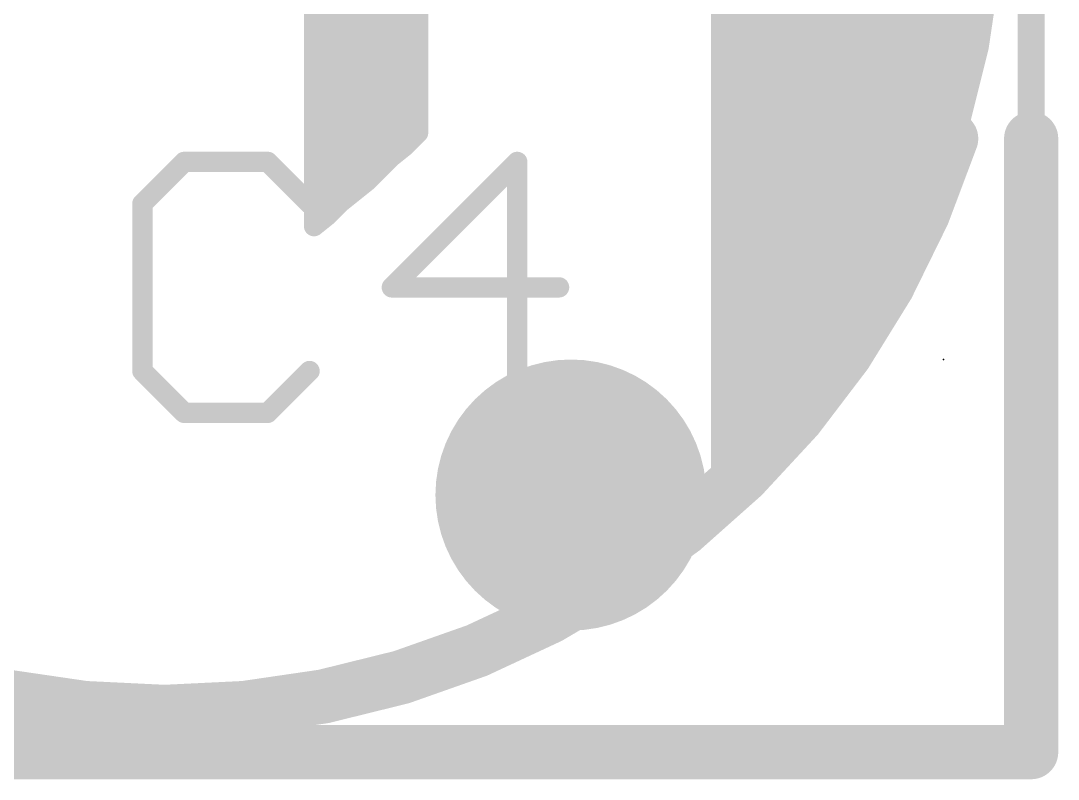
# Model space of a CAD drawing. Extents: x -8 to 103, y -21 to 29.
# Drawn here: x 14.447 to 18.338, y 13.158 to 16.002 of the extents above; entities that cross this region are included whole.
import ezdxf

# ---------------------------------------------------------------- set-up
doc = ezdxf.new("R2010")
doc.units = 0
for name, color, linetype in [('18', 110, 'CONTINUOUS'), ('21', 41, 'CONTINUOUS'), ('22', 40, 'CONTINUOUS'), ('24', 53, 'CONTINUOUS'), ('25', 253, 'CONTINUOUS'), ('51', 53, 'CONTINUOUS')]:
    doc.layers.add(name, color=color, linetype=linetype)

# ---------------------------------------------------------------- blocks, each defined once
blk = doc.blocks.new('ROUNDV')
at = {"const_width": 0.5}
blk.add_lwpolyline([(0, -0.25, 1), (0, 0.25, 1), (0, -0.25)], format="xyb", dxfattribs=at)

msp = doc.modelspace()

# ---------------------------------------------------------------- linework, layer by layer
at = {"layer": '21'}
for points, const_width in [([(12.036, 15.56, 0.7285), (17.936, 15.56)], 0.2032), ([(17.9844, 15.5444, 1), (17.8876, 15.5756)], 0.1016), ([(18.2868, 15.56, 1), (18.1852, 15.56)], 0.1016), ([(18.236, 13.2092, 1), (18.236, 13.3108)], 0.1016), ([(18.1852, 13.26, 1), (18.2868, 13.26)], 0.1016)]:
    msp.add_lwpolyline(points, format="xyb", dxfattribs=dict(at, const_width=const_width))
at = {"layer": '21', "const_width": 0.2032}
for points in [[(18.236, 15.56), (18.236, 13.26)], [(18.236, 13.26), (13.436, 13.26)]]:
    msp.add_lwpolyline(points, dxfattribs=at)
at = {"layer": '22', "const_width": 0.0762}
for points in [[(15.937, 15.582), (15.937, 17.422)], [(15.547, 16.252), (15.547, 15.232)], [(15.547, 16.002), (15.937, 16.002)], [(15.547, 15.9258), (15.937, 15.9258)], [(15.547, 15.8496), (15.937, 15.8496)], [(15.547, 15.7734), (15.937, 15.7734)], [(15.547, 15.6972), (15.937, 15.6972)], [(15.547, 15.621), (15.937, 15.621)], [(15.887, 15.532), (15.937, 15.582)], [(15.547, 15.5448), (15.8998, 15.5448)], [(15.837, 15.492), (15.887, 15.532)], [(15.797, 15.452), (15.837, 15.492)], [(15.547, 15.4686), (15.8136, 15.4686)], [(15.747, 15.402), (15.797, 15.452)], [(15.547, 15.3924), (15.735, 15.3924)], [(15.697, 15.362), (15.747, 15.402)], [(15.647, 15.322), (15.697, 15.362)], [(15.547, 15.3162), (15.6412, 15.3162)], [(15.597, 15.272), (15.647, 15.322)], [(15.547, 15.232), (15.597, 15.272)], [(15.547, 15.24), (15.557, 15.24)]]:
    msp.add_lwpolyline(points, dxfattribs=at)
at = {"layer": '22', "const_width": 0.0381}
for points in [[(15.547, 16.0211, 1), (15.547, 15.983)], [(15.937, 15.983, 1), (15.937, 16.0211)], [(15.547, 15.9449, 1), (15.547, 15.9068)], [(15.937, 15.9068, 1), (15.937, 15.9449)], [(15.547, 15.8687, 1), (15.547, 15.8306)], [(15.937, 15.8306, 1), (15.937, 15.8687)], [(15.547, 15.7925, 1), (15.547, 15.7544)], [(15.937, 15.7544, 1), (15.937, 15.7925)], [(15.547, 15.7163, 1), (15.547, 15.6782)], [(15.937, 15.6782, 1), (15.937, 15.7163)], [(15.547, 15.6401, 1), (15.547, 15.602)], [(15.937, 15.602, 1), (15.937, 15.6401)], [(15.9505, 15.5685, 1), (15.9235, 15.5955)], [(15.547, 15.5639, 1), (15.547, 15.5258)], [(15.8735, 15.5455, 1), (15.9005, 15.5185)], [(15.8989, 15.5171, 1), (15.8751, 15.5469)], [(15.8998, 15.5258, 1), (15.8998, 15.5639)], [(15.918, 15.582, 1), (15.9561, 15.582)], [(15.8251, 15.5069, 1), (15.8489, 15.4771)], [(15.8505, 15.4785, 1), (15.8235, 15.5055)], [(15.547, 15.4877, 1), (15.547, 15.4496)], [(15.7835, 15.4655, 1), (15.8105, 15.4385)], [(15.8105, 15.4385, 1), (15.7835, 15.4655)], [(15.8136, 15.4496, 1), (15.8136, 15.4877)], [(15.547, 15.4115, 1), (15.547, 15.3734)], [(15.7335, 15.4155, 1), (15.7605, 15.3885)], [(15.735, 15.3734, 1), (15.735, 15.4115)], [(15.7589, 15.3871, 1), (15.7351, 15.4169)], [(15.6851, 15.3769, 1), (15.7089, 15.3471)], [(15.7089, 15.3471, 1), (15.6851, 15.3769)], [(15.547, 15.3353, 1), (15.547, 15.2972)], [(15.6351, 15.3369, 1), (15.6589, 15.3071)], [(15.6605, 15.3085, 1), (15.6335, 15.3355)], [(15.6412, 15.2972, 1), (15.6412, 15.3353)], [(15.5835, 15.2855, 1), (15.6105, 15.2585)], [(15.6089, 15.2571, 1), (15.5851, 15.2869)], [(15.547, 15.2591, 1), (15.547, 15.221)], [(15.5351, 15.2469, 1), (15.5589, 15.2171)], [(15.557, 15.221, 1), (15.557, 15.2591)], [(15.528, 15.232, 1), (15.5661, 15.232)]]:
    msp.add_lwpolyline(points, format="xyb", dxfattribs=at)
at = {"layer": '24'}
msp.add_point((17.907, 14.732), dxfattribs=at)
at = {"layer": '25', "const_width": 0.0762}
for points in [[(15.0598, 15.4727), (14.9031, 15.3159)], [(15.3734, 15.4727), (15.0598, 15.4727)], [(15.5301, 15.3159), (15.3734, 15.4727)], [(16.3089, 15.4727), (15.8386, 15.0024)], [(16.3089, 14.5321), (16.3089, 15.4727)], [(14.9031, 15.3159), (14.9031, 14.6889)], [(15.8386, 15.0024), (16.4657, 15.0024)], [(14.9031, 14.6889), (15.0598, 14.5321)], [(15.3734, 14.5321), (15.5301, 14.6889)], [(15.0598, 14.5321), (15.3734, 14.5321)]]:
    msp.add_lwpolyline(points, dxfattribs=at)
at = {"layer": '25', "const_width": 0.0381}
for points in [[(15.0598, 15.4918, 1), (15.0598, 15.4537)], [(15.0733, 15.4592, 1), (15.0464, 15.4862)], [(15.3868, 15.4862, 1), (15.3599, 15.4592)], [(15.3734, 15.4537, 1), (15.3734, 15.4918)], [(16.3279, 15.4727, 1), (16.2898, 15.4727)], [(16.3224, 15.4592, 1), (16.2954, 15.4862)], [(14.9221, 15.3159, 1), (14.884, 15.3159)], [(14.8896, 15.3294, 1), (14.9165, 15.3025)], [(15.5167, 15.3025, 1), (15.5436, 15.3294)], [(15.8386, 15.0215, 1), (15.8386, 14.9834)], [(15.8251, 15.0159, 1), (15.8521, 14.9889)], [(16.4657, 14.9834, 1), (16.4657, 15.0215)], [(14.9165, 14.7023, 1), (14.8896, 14.6754)], [(14.884, 14.6889, 1), (14.9221, 14.6889)], [(15.5436, 14.6754, 1), (15.5167, 14.7023)], [(15.0598, 14.5512, 1), (15.0598, 14.5131)], [(15.0464, 14.5186, 1), (15.0733, 14.5456)], [(15.3599, 14.5456, 1), (15.3868, 14.5186)], [(15.3734, 14.5131, 1), (15.3734, 14.5512)], [(16.2898, 14.5321, 1), (16.3279, 14.5321)]]:
    msp.add_lwpolyline(points, format="xyb", dxfattribs=at)
at = {"layer": '51', "const_width": 0.1016}
for points in [[(18.236, 19.76), (18.236, 13.26)], [(17.086, 14.26), (17.086, 18.71)], [(17.136, 18.66), (17.136, 14.41)], [(17.886, 15.61), (18.036, 16.51)], [(17.136, 16.0528), (17.9598, 16.0528)], [(17.136, 15.9512), (17.9429, 15.9512)], [(17.136, 15.8496), (17.9259, 15.8496)], [(17.136, 15.748), (17.909, 15.748)], [(17.136, 15.6464), (17.8921, 15.6464)], [(17.586, 14.91), (17.886, 15.61)], [(17.136, 15.5448), (17.8581, 15.5448)], [(17.136, 15.4432), (17.8145, 15.4432)], [(17.136, 15.3416), (17.771, 15.3416)], [(17.136, 15.24), (17.7274, 15.24)], [(17.136, 15.1384), (17.6839, 15.1384)], [(17.136, 15.0368), (17.6403, 15.0368)], [(17.136, 14.9352), (17.5968, 14.9352)], [(17.136, 14.36), (17.586, 14.91)], [(17.136, 14.8336), (17.5235, 14.8336)], [(17.136, 14.732), (17.4404, 14.732)], [(17.136, 14.6304), (17.3572, 14.6304)], [(17.136, 14.5288), (17.2741, 14.5288)], [(17.136, 14.4272), (17.191, 14.4272)], [(17.136, 14.41), (17.136, 14.36)], [(18.236, 13.26), (13.436, 13.26)]]:
    msp.add_lwpolyline(points, dxfattribs=at)
at = {"layer": '51'}
for points, const_width in [([(14.986, 13.41, 1), (14.986, 19.61, 1), (14.986, 13.41)], 0.1016), ([(17.136, 16.0782, 1), (17.136, 16.0274)], 0.0508), ([(17.9598, 16.0274, 1), (17.9598, 16.0782)], 0.0508), ([(17.136, 15.9766, 1), (17.136, 15.9258)], 0.0508), ([(17.9429, 15.9258, 1), (17.9429, 15.9766)], 0.0508), ([(17.136, 15.875, 1), (17.136, 15.8242)], 0.0508), ([(17.9259, 15.8242, 1), (17.9259, 15.875)], 0.0508), ([(17.136, 15.7734, 1), (17.136, 15.7226)], 0.0508), ([(17.909, 15.7226, 1), (17.909, 15.7734)], 0.0508), ([(17.136, 15.6718, 1), (17.136, 15.621)], 0.0508), ([(17.8921, 15.621, 1), (17.8921, 15.6718)], 0.0508), ([(17.9093, 15.6, 1), (17.8627, 15.62)], 0.0508), ([(17.8609, 15.6142, 1), (17.9111, 15.6058)], 0.0508), ([(17.136, 15.5702, 1), (17.136, 15.5194)], 0.0508), ([(17.8581, 15.5194, 1), (17.8581, 15.5702)], 0.0508), ([(17.136, 15.4686, 1), (17.136, 15.4178)], 0.0508), ([(17.8145, 15.4178, 1), (17.8145, 15.4686)], 0.0508), ([(17.136, 15.367, 1), (17.136, 15.3162)], 0.0508), ([(17.771, 15.3162, 1), (17.771, 15.367)], 0.0508), ([(17.136, 15.2654, 1), (17.136, 15.2146)], 0.0508), ([(17.7274, 15.2146, 1), (17.7274, 15.2654)], 0.0508), ([(17.136, 15.1638, 1), (17.136, 15.113)], 0.0508), ([(17.6839, 15.113, 1), (17.6839, 15.1638)], 0.0508), ([(17.136, 15.0622, 1), (17.136, 15.0114)], 0.0508), ([(17.6403, 15.0114, 1), (17.6403, 15.0622)], 0.0508), ([(17.136, 14.9606, 1), (17.136, 14.9098)], 0.0508), ([(17.5968, 14.9098, 1), (17.5968, 14.9606)], 0.0508), ([(17.5627, 14.92, 1), (17.6093, 14.9)], 0.0508), ([(17.6057, 14.8939, 1), (17.5663, 14.9261)], 0.0508), ([(17.136, 14.859, 1), (17.136, 14.8082)], 0.0508), ([(17.5235, 14.8082, 1), (17.5235, 14.859)], 0.0508), ([(17.136, 14.7574, 1), (17.136, 14.7066)], 0.0508), ([(17.4404, 14.7066, 1), (17.4404, 14.7574)], 0.0508), ([(17.136, 14.6558, 1), (17.136, 14.605)], 0.0508), ([(17.3572, 14.605, 1), (17.3572, 14.6558)], 0.0508), ([(17.136, 14.5542, 1), (17.136, 14.5034)], 0.0508), ([(17.2741, 14.5034, 1), (17.2741, 14.5542)], 0.0508), ([(17.136, 14.4526, 1), (17.136, 14.4018)], 0.0508), ([(17.191, 14.4018, 1), (17.191, 14.4526)], 0.0508), ([(17.1614, 14.41, 1), (17.1106, 14.41)], 0.0508), ([(17.1106, 14.41, 1), (17.1614, 14.41)], 0.0508), ([(17.1163, 14.3761, 1), (17.1557, 14.3439)], 0.0508), ([(17.1106, 14.36, 1), (17.1614, 14.36)], 0.0508), ([(17.0606, 14.26, 1), (17.1114, 14.26)], 0.0508), ([(18.236, 13.2346, 1), (18.236, 13.2854)], 0.0508), ([(18.2106, 13.26, 1), (18.2614, 13.26)], 0.0508)]:
    msp.add_lwpolyline(points, format="xyb", dxfattribs=dict(at, const_width=const_width))

# ---------------------------------------------------------------- block references
at = {"layer": '18', "xscale": 1.016, "yscale": 1.016}
msp.add_blockref('ROUNDV', (16.51, 14.224), dxfattribs=at)
msp.add_blockref('ROUNDV', (16.51, 14.224), dxfattribs=at)

doc.saveas('drawing.dxf')
